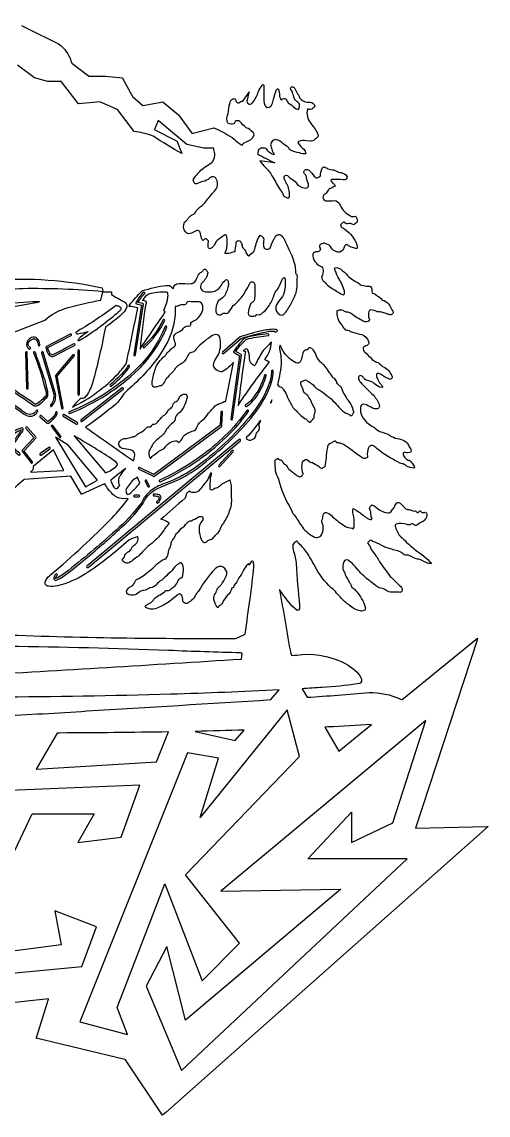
# Model space of a CAD drawing. Extents: x 0.5 to 31.2, y -0.2 to 53.7.
# Drawn here: x 19.78 to 30.45, y -0.24 to 24.79 of the extents above; entities that cross this region are included whole.
import ezdxf

# ---------------------------------------------------------------- set-up
doc = ezdxf.new("R2010")
doc.units = 0
doc.linetypes.add('0', pattern=[0])
doc.layers.add('1', color=7, linetype='0')

msp = doc.modelspace()

# ---------------------------------------------------------------- linework, layer by layer
at = {"layer": '1'}
for points in [[(19.771086, 24.706984, -0.00086), (20.613819, 24.283663), (20.673615, 24.241783, -0.151452), (20.917206, 23.842926), (21.300339, 23.550484), (21.30542, 23.54702), (21.690765, 23.54702), (21.694916, 23.546761), (22.079941, 23.504784), (22.083481, 23.49881), (22.312881, 23.082016), (22.543579, 22.872375), (22.546936, 22.870995), (23.009552, 22.955055), (23.013947, 22.952415), (23.359497, 22.65937), (23.665909, 22.241722), (23.670273, 22.236824), (24.171204, 22.362885), (24.175903, 22.362465, -0.040251), (24.588348, 22.141632), (24.634537, 22.107193, 0.055061), (24.788393, 21.983017), (24.820694, 21.964958, -0.1704), (24.93251, 22.052155), (24.969467, 22.069069, 0.202381), (25.090555, 22.187273, 0.31359), (25.062714, 22.26049, 0.105813), (24.916199, 22.366081, -0.057749), (24.768528, 22.504747, 0.368527), (24.661301, 22.506355, -0.125278), (24.623276, 22.452576, -0.191301), (24.503143, 22.465515, -0.214836), (24.476639, 22.524223, -0.138944), (24.498367, 22.694962, -0.016034), (24.534897, 22.922188), (24.544815, 22.952408, -0.255341), (24.624222, 23.035873, -0.359041), (24.664597, 23.004692), (24.676178, 22.981033), (24.68251, 22.969231, 0.551808), (24.769772, 22.951599, -0.092342), (24.817032, 22.97422), (24.829239, 22.972473), (24.833862, 22.974434), (24.981018, 23.180969), (24.983444, 23.184036, 0.051783), (24.931093, 22.972172, 0.736332), (25.059189, 22.937294, 0.084731), (25.195223, 23.197781, -0.058725), (25.275528, 23.335907), (25.290085, 23.349152), (25.304642, 23.3573), (25.314468, 23.343262), (25.316772, 23.30085, 0.015454), (25.317261, 22.987854), (25.325546, 22.930222), (25.340042, 22.882622), (25.362213, 22.848663), (25.393555, 22.831924), (25.435547, 22.836006, 0.239914), (25.50223, 22.899746, 0.073381), (25.540756, 23.02079, -0.030377), (25.601843, 23.223608, -0.102307), (25.633469, 23.258514), (25.645508, 23.255653, -0.100658), (25.676117, 23.099754), (25.678848, 23.082863, -0.044214), (25.704939, 23.009064, 0.610225), (25.740723, 23.017769, -0.299265), (25.77359, 23.032387, -0.397034), (25.835678, 23.003273, 0.208791), (25.937042, 22.896118, 0.005302), (26.057547, 22.795195, 0.148988), (26.106079, 22.785789), (26.118744, 22.794548, 0.181853), (26.132324, 22.896387, 0.25597), (26.075348, 22.963669, -0.18632), (25.994217, 23.107277, 0.089139), (25.937241, 23.237312, -0.982667), (26.000717, 23.288803, -0.176592), (26.069168, 23.172318, 0.12582), (26.109497, 23.119415, -0.042204), (26.135986, 23.04747), (26.154604, 23.027275), (26.17482, 23.008682, 0.21189), (26.357849, 22.948647), (26.380676, 22.946861, -0.355722), (26.487762, 22.862282), (26.486176, 22.85482, -0.151326), (26.386978, 22.781265, -0.165222), (26.327774, 22.799736), (26.314621, 22.791946, 0.228604), (26.386791, 22.476894), (26.416592, 22.433708), (26.447432, 22.391258, -0.105326), (26.563126, 22.188311, -0.304602), (26.538589, 22.143623, -0.06947), (26.439804, 22.066803, -0.117204), (26.368332, 22.060738), (26.28746, 22.068367, 0.132185), (26.118744, 22.051819), (26.101395, 22.0383), (26.095551, 22.024063), (26.103165, 22.015205, 0.080014), (26.229889, 21.872375, -0.135126), (26.276642, 21.77346), (26.272079, 21.769333, -0.185074), (26.133347, 21.7901, -0.059212), (25.928665, 21.851086, -0.152377), (25.89296, 21.895767, 0.177809), (25.831833, 21.947556, -0.015334), (25.680981, 22.060141, 0.113078), (25.583893, 22.094757, 0.386104), (25.472794, 21.973053, 0.017206), (25.502701, 21.870789, 0.225043), (25.543396, 21.785431, -0.281877), (25.543015, 21.746964, -0.189277), (25.375977, 21.880653, 0.28916), (25.302948, 21.896584, -0.345656), (25.266403, 21.914452, -0.033387), (25.196793, 21.863159, 0.158533), (25.189621, 21.796791, -0.035153), (25.172043, 21.764778, 0.010462), (25.569199, 21.560364), (25.223389, 21.609535), (25.222244, 21.606964, 0.0124), (25.345413, 21.459724, -0.115323), (25.501312, 21.267342, -0.018442), (25.672714, 20.966965, -0.112269), (25.757252, 20.829374, 0.237479), (25.869781, 20.756445), (25.884949, 20.757286), (25.889801, 20.761406, 0.16132), (25.897263, 20.921432, 0.086359), (25.799765, 21.164797, -0.140217), (25.784424, 21.249725, -0.615981), (25.877655, 21.254021, 0.125085), (25.97171, 21.181168, -0.079942), (26.082825, 21.071777, 0.198921), (26.290201, 20.981108, 0.362545), (26.339706, 21.045116, 0.180662), (26.316559, 21.134094, -0.053942), (26.293945, 21.238548, 0.161723), (26.247192, 21.308159, -0.603083), (26.293793, 21.4097, -0.284369), (26.368988, 21.378212), (26.380478, 21.366341, 0.051361), (26.504913, 21.227776, 0.359238), (26.572556, 21.234985, -0.074785), (26.614822, 21.254646, -0.084828), (26.650116, 21.436773, -0.275612), (26.704575, 21.46711, -0.04936), (26.785645, 21.425842, 0.0478), (26.920929, 21.400337), (26.931473, 21.396973, 0.035725), (27.064316, 21.337837, -0.06663), (27.151108, 21.319908, -0.159429), (27.221619, 21.239319, -0.492164), (27.148483, 21.171143), (27.131683, 21.171074, 0.042566), (26.871216, 21.179474), (26.857132, 21.175575), (26.85257, 21.164848, 0.164032), (26.907959, 21.090775, -0.163136), (26.947235, 21.026634, 0.063962), (26.866425, 20.979736, 0.285021), (26.774765, 20.911461, -0.208418), (26.702179, 20.839035, 0.268744), (26.674561, 20.789139, 0.443196), (26.726734, 20.695267, 0.037695), (26.936497, 20.695465, -0.270791), (27.05159, 20.617294, 0.048822), (27.131592, 20.477348, 0.077931), (27.263977, 20.373268), (27.29924, 20.348778, 0.277039), (27.387772, 20.33625, -0.485924), (27.439606, 20.303698, 0.001354), (27.464355, 20.235367, -0.273933), (27.412796, 20.175228, 0.055371), (27.375305, 20.143684, 0.221282), (27.231886, 20.164677, -0.309225), (27.172956, 20.197571, 0.442202), (27.133774, 20.197464, 0.121824), (27.075821, 20.141594, 0.296021), (27.123093, 20.071526, -0.161613), (27.428726, 19.736435, -0.027202), (27.456806, 19.627451, -0.092096), (27.449722, 19.589653), (27.44632, 19.589279, 0.122242), (27.346115, 19.620605, -0.078776), (27.231525, 19.682377, 0.407637), (27.166992, 19.65274, -0.003556), (27.130783, 19.567879, -0.360532), (26.963474, 19.530449, -0.156194), (26.864685, 19.608849), (26.840546, 19.645134, 0.249572), (26.752296, 19.70059, -0.144587), (26.696487, 19.730492, -0.201306), (26.635254, 19.709305, 0.508788), (26.607224, 19.606575, -0.369086), (26.600769, 19.559517, -0.275957), (26.53772, 19.525871), (26.515869, 19.525558, 0.481612), (26.438536, 19.431856, 0.20269), (26.513, 19.272026, 0.184482), (26.617443, 19.196905, -0.318992), (26.673218, 19.096161), (26.673389, 19.073149, -0.136231), (26.643951, 18.963762), (26.640932, 18.952799, 0.265695), (26.694107, 18.851692, 0.115821), (26.941513, 18.650879, 0.069627), (27.130327, 18.542107, 0.378304), (27.160965, 18.560974, 0.159544), (27.154739, 18.649071, 0.057857), (27.013855, 18.950989, -0.032343), (26.931793, 19.142311), (26.942413, 19.158302, -0.222729), (27.079636, 19.125702, -0.061151), (27.234543, 18.978691, 0.065804), (27.486786, 18.808865, -0.087376), (27.527176, 18.767616), (27.512726, 18.769295), (27.665436, 18.736771, -0.058728), (27.743317, 18.736031, -0.339409), (27.793716, 18.648422, 0.031637), (27.795731, 18.584877), (27.804901, 18.577484, -0.120606), (27.921707, 18.512482, -0.036674), (28.004532, 18.4524, 0.035095), (28.029221, 18.416649, 0.194113), (28.073044, 18.411423, -0.13652), (28.205521, 18.287834, 0.077265), (28.271141, 18.166096, -0.709483), (28.190657, 18.088247, -0.052513), (28.115036, 18.115685, -0.091912), (28.02066, 18.142181, 0.025942), (27.915375, 18.150543), (27.90155, 18.154373, 0.098648), (27.765703, 18.194576, 0.31552), (27.720093, 18.154015, 0.169334), (27.727814, 17.990463), (27.736816, 17.97934), (27.727249, 17.945457), (27.705307, 17.925217), (27.674255, 17.918945), (27.63623, 17.92424), (27.593353, 17.938721, -0.055012), (27.32041, 18.10906, 0.085638), (27.242249, 18.144791, -0.133358), (27.165802, 18.15538, 0.285635), (27.09317, 18.18985, 0.165875), (26.996445, 18.174553), (26.990067, 18.165428, 0.160621), (26.999588, 18.058174, 0.146273), (27.108307, 17.83532, 0.021264), (27.181076, 17.736778, 0.219165), (27.242447, 17.730431, -0.26448), (27.294617, 17.698524, 0.054793), (27.403229, 17.672859, 0.077159), (27.557571, 17.632782, -0.204186), (27.717026, 17.473366, -0.475592), (27.656235, 17.371626, 0.056372), (27.60318, 17.343887), (27.592897, 17.329063, 0.311954), (27.629959, 17.229614, -0.006558), (27.80084, 17.061771, 0.103361), (27.931641, 16.987503, -0.055173), (28.024078, 16.911789), (28.037506, 16.902039), (28.051453, 16.893059, -0.208602), (28.252829, 16.664629, -0.613089), (28.197906, 16.609756), (28.175888, 16.614998, -0.050036), (27.988317, 16.722635, 0.149262), (27.91713, 16.741632, 0.257363), (27.898651, 16.720558), (27.89621, 16.698792), (27.899338, 16.668144, 0.118448), (28.00333, 16.485262, -0.033919), (28.039246, 16.428383, -0.253347), (27.952087, 16.434944, -0.046001), (27.818649, 16.528885, 0.084875), (27.691101, 16.574623, -0.143841), (27.595123, 16.646118, 0.166064), (27.524858, 16.689646, 0.468843), (27.484024, 16.636978, 0.210559), (27.529434, 16.539894, 0.009603), (27.817169, 16.247429), (27.841187, 16.220383, -0.15489), (27.965273, 15.984925, -0.392652), (27.91464, 15.932355, -0.212542), (27.797012, 15.953094, 0.00862), (27.697052, 16.000893, 0.292924), (27.572174, 16.026764, 0.273016), (27.533173, 15.945671, 0.142463), (27.559219, 15.765732, 0.06469), (27.710159, 15.58667, -0.014617), (27.874969, 15.480644, 0.169074), (28.032824, 15.394724, -0.066763), (28.241577, 15.297501, 0.093356), (28.419922, 15.240425, -0.125974), (28.608765, 15.141678, 0.035272), (28.649017, 15.052872, -0.33911), (28.687073, 14.946587), (28.680374, 14.938896, -0.177178), (28.562752, 14.929969, 0.141148), (28.517395, 14.919289), (28.511353, 14.910919, 0.27533), (28.539154, 14.825081, 0.091771), (28.621124, 14.756035, -0.281617), (28.692047, 14.708862, -0.016477), (28.761623, 14.618958, -0.223241), (28.758911, 14.570808), (28.752808, 14.568321, -0.098291), (28.585876, 14.620384, 0.193275), (28.481857, 14.671776, -0.093259), (28.397293, 14.70668, -0.047638), (27.914076, 15.009664, -0.01384), (27.844309, 15.073342, 0.492379), (27.714035, 15.035789, 0.16789), (27.692818, 14.846868, -0.438933), (27.634331, 14.794247, -0.226509), (27.537735, 14.829369, -0.030132), (27.281067, 15.024094, 0.020149), (27.088699, 15.135956, 0.006345), (26.994919, 15.15377, 0.035002), (26.955582, 15.187531, 0.272717), (26.889801, 15.162819, -0.01772), (26.816391, 15.125145, 0.257279), (26.777435, 15.040436, 0.099744), (26.745758, 14.799377, -0.013767), (26.717178, 14.611244), (26.711227, 14.604736, 0.047273), (26.650742, 14.564537), (26.64444, 14.563721, -0.101043), (26.577377, 14.605659, 0.016699), (26.413055, 14.697693, -0.381681), (26.36145, 14.716301, 0.26673), (26.272034, 14.759514, 0.040527), (26.192032, 14.714226, 0.112322), (26.198196, 14.482811, -0.347216), (26.190643, 14.399391, -0.464824), (26.112152, 14.376175, -0.053545), (25.947052, 14.497551, -0.205991), (25.858198, 14.604141, 0.163538), (25.800995, 14.657433, -0.111287), (25.740921, 14.729698, 0.165892), (25.676956, 14.760902, -0.204842), (25.642014, 14.789101, 0.088857), (25.575531, 14.754784), (25.571793, 14.744705), (25.569275, 14.732864, 0.034119), (25.579788, 14.513275, 0.055068), (25.649399, 14.322386), (25.666262, 14.266156, 0.032192), (25.774277, 13.955944), (25.803591, 13.885455), (25.833481, 13.815208, -0.016462), (25.951797, 13.608978, 0.131754), (26.03557, 13.474707, 0.010021), (26.200294, 13.218654, 0.115862), (26.478504, 12.994087, 0.466585), (26.663607, 13.10158, 0.12249), (26.664078, 13.296906, -0.194872), (26.645887, 13.380599, -0.151014), (26.663132, 13.400894, -0.064747), (26.680635, 13.524048, -0.422758), (26.766161, 13.548102, -0.141372), (26.892807, 13.460091, 0.037278), (27.154854, 13.255508), (27.185583, 13.238564, 0.121595), (27.334244, 13.199112, -0.14422), (27.355988, 13.185226), (27.363037, 13.18367, 0.180828), (27.387438, 13.269877, 0.082653), (27.363464, 13.514008, -0.106386), (27.363754, 13.649414), (27.378113, 13.643433), (27.429827, 13.609138, -0.03151), (27.64212, 13.453935, 0.114868), (27.760788, 13.39373), (27.780716, 13.39521), (27.790726, 13.401314, 0.178564), (27.774536, 13.457817, 0.008292), (27.766083, 13.570694, -0.088018), (27.73848, 13.646667, -0.24691), (27.784195, 13.721687, -0.239129), (27.864243, 13.695969), (27.885071, 13.679565, 0.152743), (28.147091, 13.545503, 0.279554), (28.249561, 13.601183, -0.002864), (28.312119, 13.681488, -0.164806), (28.361965, 13.774835, -0.350834), (28.441498, 13.766434), (28.457184, 13.754257, 0.016526), (28.569977, 13.640953, 0.200735), (28.648254, 13.625908, -0.102288), (28.729584, 13.590218, 0.071404), (28.790863, 13.591339, -0.025057), (28.831512, 13.555412, 0.37693), (28.860641, 13.566544), (28.870453, 13.581322, -0.604277), (28.915466, 13.577248, 0.351042), (28.972885, 13.554146), (28.993011, 13.557715, -0.489882), (29.047195, 13.522598, -0.260366), (29.010162, 13.40007, -0.198944), (28.924866, 13.334663, 0.023209), (28.821894, 13.264061, -0.290217), (28.757599, 13.274185), (28.743027, 13.285286, 0.488219), (28.666595, 13.275558, -0.278678), (28.598404, 13.284012, 0.151253), (28.345589, 13.28934, 0.31785), (28.325409, 13.242859), (28.329056, 13.221481, 0.095093), (28.459427, 12.986496, -0.110372), (28.575699, 12.880028), (28.584122, 12.871284, -0.012232), (28.785019, 12.698036, -0.065079), (29.15387, 12.392242), (29.15065, 12.384003, -0.15719), (28.92897, 12.466019, 0.1121), (28.832764, 12.486259, -0.022812), (28.643194, 12.570133, 0.090968), (28.562637, 12.581505, -0.174689), (28.484766, 12.626111, 0.132623), (28.346146, 12.68264, -0.058928), (28.211884, 12.726654, -0.076481), (28.018234, 12.802719, 0.028789), (27.805916, 12.899197), (27.786585, 12.910412), (27.768112, 12.922989, 0.168979), (27.696762, 12.86705, 0.335481), (27.704977, 12.834949, -0.010995), (27.741653, 12.790947, 0.093772), (27.825775, 12.639694, -0.046569), (27.966995, 12.428238, 0.023201), (28.212372, 12.093628, 0.009765), (28.45195, 11.858955, -0.283007), (28.479813, 11.748291, -0.287335), (28.414124, 11.730583), (28.387909, 11.73275, -0.027146), (28.21759, 11.728668, -0.112121), (28.085632, 11.79277, 0.074769), (27.969482, 11.831383, -0.087792), (27.795059, 11.947166, 0.016272), (27.670731, 12.041222, -0.041329), (27.419167, 12.309963, 0.06361), (27.248512, 12.463189), (27.236965, 12.467385, 0.406358), (27.149849, 12.425714, 0.196003), (27.136826, 12.231186, -0.1513), (27.17421, 12.165154, 0.118298), (27.219057, 12.059188, -0.149245), (27.259888, 11.973663), (27.263794, 11.966423, -0.094399), (27.308746, 11.905159, 0.272214), (27.363953, 11.819565, -0.10619), (27.434372, 11.750946, -0.107316), (27.640488, 11.384605, -0.203685), (27.62764, 11.321526, -0.236922), (27.530624, 11.304939, -0.159351), (27.273462, 11.434455, 0.009007), (27.166061, 11.515831, 0.0007), (26.979095, 11.712006, 0.105185), (26.862457, 11.830627, -0.083813), (26.486712, 12.328064, 0.007011), (26.324308, 12.609009, 0.058467), (26.122807, 12.842844, -0.028218), (26.079742, 12.895996), (26.07106, 12.898163, 0.146648), (25.985596, 12.833626), (25.980301, 12.819901, 0.127935), (25.999725, 12.667236, -0.041393), (26.058441, 12.38726, 0.01203), (26.13559, 11.422803), (26.133423, 11.347374), (26.111374, 11.316002), (26.07341, 11.321274), (26.023575, 11.355782), (25.965836, 11.412109, -0.030159), (25.674988, 11.794128, -0.002059), (25.932327, 10.321336), (25.958221, 10.282471, 0.004677), (26.193161, 10.30336), (26.396042, 10.310226), (26.59201, 10.292732), (26.77803, 10.254807), (26.951157, 10.200378), (27.108353, 10.133392), (27.246658, 10.057777), (27.363068, 9.977448), (27.45459, 9.896355), (27.518219, 9.81842), (27.55098, 9.747581), (27.549881, 9.687775), (27.523148, 9.651505), (27.496765, 9.641266), (27.451416, 9.630669, -0.02556), (26.656151, 9.550581, -0.001297), (26.19273, 9.518892), (26.307156, 9.3254, 0.005972), (27.728317, 9.431282, -0.116675), (28.445526, 9.282951), (28.486053, 9.272545), (30.213379, 10.677917), (30.20105, 10.63353), (28.792328, 6.326675), (30.422348, 6.366959), (30.45343, 6.367447), (23.072739, -0.181519), (22.999283, -0.242111), (22.149612, 1.024002), (22.131027, 1.032059), (20.106232, 1.521011), (20.11026, 1.535828), (20.386292, 2.411652), (20.386887, 2.424377), (14.448303, 1.771866)], [(19.515686, 17.657478), (20.300781, 17.959457, -0.118066), (20.836349, 18.247757, -0.016996), (21.58194, 18.418879), (21.629318, 18.609688), (21.82695, 18.609734), (21.827042, 18.548859, 0.016997), (22.125565, 18.376999), (22.158478, 18.355591), (22.181503, 18.313362), (22.179153, 18.264206), (22.155685, 18.210014), (22.115356, 18.152664), (22.062378, 18.094048, -0.049343), (21.693817, 17.806458), (21.689468, 17.800644, -0.016785), (21.438141, 16.675438), (21.403381, 16.556877, -0.081282), (21.253448, 16.229897, -0.19008), (21.167542, 16.16666, -0.178934), (21.126801, 16.176727, 0.016126), (20.933609, 15.968956, 0.089972), (21.987215, 16.740204, 0.035956), (22.175613, 16.981813, -0.005821), (22.434935, 18.244921), (22.2827, 18.275314), (22.243668, 18.275322), (22.234177, 18.276031), (22.233017, 18.284569), (22.241379, 18.301575, -0.043373), (22.533737, 18.629013, -0.056759), (23.084045, 18.755013), (23.126892, 18.755219), (23.157257, 18.749916, -0.152375), (23.239395, 18.673859), (23.241531, 18.678123, -0.398885), (23.378311, 18.801346, 0.024123), (23.654446, 18.795977), (23.672482, 18.799877, 0.288232), (23.778097, 18.903095, -0.048135), (23.842449, 19.025276, -0.123548), (23.900589, 19.064613, 0.052159), (23.940247, 19.119232, -0.435227), (23.996201, 19.106476, 0.004735), (24.034775, 19.056458, -0.066637), (23.99028, 18.912758, -0.031487), (23.903427, 18.816551, 0.19448), (23.865753, 18.699974, 0.310076), (23.973022, 18.611435, 0.084507), (24.16275, 18.613792, 0.036218), (24.276718, 18.667496, 0.104824), (24.361513, 18.796135, -0.110319), (24.435234, 18.868858, 0.060683), (24.454636, 18.892776, -0.361168), (24.497795, 18.851898, -0.145468), (24.499329, 18.742546, -0.096901), (24.403687, 18.497429, -0.036201), (24.274536, 18.403488, 0.142882), (24.220047, 18.151566, 0.540815), (24.342083, 18.091137, 0.063404), (24.387665, 18.116364, -0.134049), (24.460144, 18.113724, 0.25145), (24.517441, 18.145987, -0.013051), (24.618423, 18.291618), (24.627762, 18.300774), (24.660204, 18.32655, 0.058753), (24.865612, 18.56246), (24.884077, 18.594561), (24.900818, 18.627594, 0.072099), (24.988876, 18.793203, -0.165559), (25.037949, 18.838615, -0.412506), (25.103745, 18.789604), (25.108017, 18.772736), (25.110916, 18.754631, -0.028382), (25.107018, 18.444052, -0.11246), (25.075165, 18.377068, 0.101006), (25.017151, 18.339684, 0.080926), (24.960449, 18.130165, 0.467072), (25.047073, 18.047272, 0.078384), (25.132828, 18.060738, -0.30586), (25.163849, 18.086952), (25.212692, 18.08371, 0.15857), (25.277435, 18.120773, 0.100279), (25.400909, 18.243118, 0.065528), (25.534622, 18.477783, -0.072192), (25.58252, 18.606812, 0.01966), (25.656693, 18.696991, -0.024361), (25.744244, 18.902662, -0.195585), (25.782642, 18.93396, -0.446471), (25.805344, 18.904945, -0.06859), (25.78417, 18.599695, -0.117148), (25.680786, 18.421463, 0.110589), (25.593712, 18.270443, 0.347395), (25.691866, 18.078228, 0.311258), (25.799942, 18.11689, 0.054001), (25.949371, 18.356277, 0.114843), (26.083817, 18.732941, -0.019929), (26.085495, 18.95536, 0.150361), (26.059814, 19.014572, -0.035582), (26.041367, 19.190712, 0.059432), (25.898743, 19.572815, 0.018854), (25.774323, 19.839806, 0.175351), (25.68047, 19.909906, 0.298516), (25.566879, 19.85643, 0.059179), (25.46266, 19.625992, -0.809772), (25.317005, 19.647589, -0.101559), (25.320358, 19.760345, 0.399678), (25.24505, 19.892799, -0.010966), (25.222916, 19.905266, 0.085178), (25.10318, 19.580704, -0.210635), (25.010345, 19.460831, 0.061288), (24.976685, 19.42646, -0.167884), (24.941298, 19.460915, -0.0625), (24.893631, 19.55323, 0.061221), (24.84024, 19.618309, -0.095246), (24.820404, 19.698288, 0.27425), (24.738464, 19.777977, 0.384723), (24.674637, 19.709274, 0.031665), (24.649521, 19.52388, 0.043291), (24.514746, 19.485283, -0.149375), (24.426254, 19.493492, 0.126797), (24.479477, 19.736275, 0.099642), (24.461655, 19.895462, 0.46736), (24.41304, 19.9048, 0.007739), (24.24721, 19.780367, 0.105238), (24.188759, 19.691135, -0.119638), (24.099445, 19.59721, -0.489338), (24.04418, 19.631372), (24.03997, 19.647547, -0.04521), (24.048044, 19.751308), (24.046608, 19.763691, 0.736608), (23.929016, 19.785416, -0.289726), (23.890259, 19.834122, 0.048202), (23.859514, 19.970459, 0.434403), (23.749817, 20.000618, -0.032302), (23.630997, 19.940186, -0.313742), (23.527069, 19.979004, -0.307136), (23.504333, 20.20546), (23.508163, 20.209358, 0.141725), (23.59166, 20.30098, -0.11895), (23.693329, 20.379669, 0.147411), (23.775635, 20.470383, -0.054266), (23.905334, 20.583977, 0.073456), (24.014763, 20.709785, -0.022216), (24.210415, 20.940102, 0.328634), (24.216141, 21.211548, 0.426909), (24.075455, 21.210968, -0.146542), (23.923615, 21.133957, 0.035176), (23.780216, 21.081919, -0.358987), (23.71431, 21.123489, -0.385479), (23.7202, 21.210495, -0.060727), (23.938049, 21.443108, 0.040652), (24.087051, 21.547943), (24.123154, 21.567245, 0.204866), (24.155304, 21.604614, 0.133633), (24.193649, 21.775154, -0.058482), (24.17137, 21.883831), (24.172012, 21.891205), (24.17308, 21.898529), (23.940582, 21.898621), (23.555954, 21.982483), (23.551636, 21.984459), (22.897049, 22.530273), (22.893936, 22.531578), (22.81694, 22.321678), (22.820496, 22.319344), (23.320297, 22.067787), (23.32196, 22.064423), (23.43701, 21.771746, -0.013601), (22.783859, 22.172043), (22.745697, 22.189377, 0.051792), (22.351334, 22.279259), (21.967026, 22.782104), (21.963196, 22.786484), (21.578247, 22.954376), (21.574387, 22.955093), (21.073792, 22.913109), (21.069916, 22.916107), (20.685135, 23.419548), (20.681763, 23.420227), (20.374588, 23.420227), (20.064377, 23.504753), (19.676712, 23.800499)], [(19.124039, 18.878975, -0.070519), (21.614136, 18.700935), (21.629135, 18.610893), (21.628693, 18.609795, 0.027201), (19.794935, 18.679134, 0.024615), (19.12793, 18.626877)], [(18.335129, 18.235228, -0.008736), (20.027544, 18.386946), (20.140106, 18.390114), (20.183243, 18.384254), (20.142075, 18.367661, -0.017942), (19.116848, 18.196783, 0.001983)], [(18.97341, 10.770923, 0.011528), (24.674219, 10.674418), (24.887928, 10.769683, 0.002268), (25.003864, 11.590363, 0.014036), (25.087133, 12.314367, 0.047232), (25.078705, 12.415688), (25.070328, 12.435699), (25.060028, 12.443825), (25.048431, 12.442329, 0.12266), (24.985123, 12.352112), (24.979599, 12.37925), (24.972061, 12.379066), (24.954041, 12.370499, 0.106834), (24.854431, 12.23278, -0.032012), (24.748276, 12.057358, -0.066345), (24.639593, 11.893768, 0.111623), (24.621979, 11.836815), (24.582153, 11.8246, -0.159666), (24.487564, 11.661392, 0.104541), (24.372833, 11.490265, -0.211767), (24.298065, 11.422539, 0.085357), (24.260937, 11.381265, -0.255819), (24.249008, 11.381744, -0.070993), (24.172394, 11.563095, -0.191802), (24.207916, 11.703728, 0.048699), (24.259567, 11.821152, -0.058107), (24.312057, 11.868416), (24.326019, 11.882477, 0.060515), (24.464783, 12.112381, 0.289059), (24.422943, 12.270569, 0.401571), (24.253311, 12.301567, 0.103586), (24.100832, 12.152376, 0.00812), (23.911301, 11.904198, -0.059932), (23.772461, 11.701424, 0.037838), (23.719971, 11.59787, -0.10353), (23.677338, 11.55901, -0.007244), (23.577484, 11.48069, -0.6101), (23.458969, 11.577553, 0.206523), (23.408142, 11.686134), (23.396591, 11.690697, 0.226137), (23.322403, 11.655624, -0.102481), (22.838266, 11.351855, -0.232556), (22.618626, 11.384335), (22.606865, 11.395632), (22.596741, 11.408417, -0.141259), (22.705688, 11.480309, 0.123732), (22.800949, 11.568459, -0.096179), (22.905533, 11.653511, 0.07667), (23.039345, 11.743091, -0.293794), (23.108757, 11.768795, 0.275697), (23.188889, 11.802383, -0.044346), (23.280502, 11.868187, 0.095701), (23.356457, 11.999485, -0.246294), (23.447556, 12.06424, 0.056938), (23.478964, 12.287675, 0.176341), (23.419342, 12.411186, 0.139535), (23.243469, 12.263069, -0.06808), (23.118942, 12.141792, -0.030122), (22.983505, 12.009964, 0.11928), (22.85405, 11.901192, -0.211033), (22.718384, 11.83429, 0.108638), (22.646027, 11.795288, -0.127609), (22.544022, 11.768951, 0.140525), (22.460388, 11.728874), (22.433395, 11.707642, -0.217209), (22.298737, 11.662735, -0.167555), (22.195038, 11.690292, -0.401885), (22.195938, 11.796356, -0.104456), (22.298691, 11.879112, 0.155606), (22.376251, 11.991203, -0.186609), (22.439163, 12.040611, 0.07677), (22.587524, 12.130356, 0.05324), (22.872326, 12.38054, -0.083266), (23.046524, 12.49099, 0.297051), (23.126434, 12.611832, -0.124023), (23.169586, 12.750397, 0.082253), (23.194336, 12.861748, -0.162745), (23.250137, 12.951614, 0.103091), (23.29184, 13.035278, -0.140514), (23.353226, 13.10302), (23.362656, 13.112305, -0.08234), (23.50444, 13.248634), (23.511292, 13.25618, -0.076925), (23.581161, 13.340584, -0.104422), (23.652634, 13.367584, 0.056659), (23.812754, 13.452356, -0.214715), (23.903183, 13.455731, -0.547308), (23.904718, 13.368198, 0.205905), (23.836639, 13.178871, 0.118966), (23.894398, 12.917798, 0.120329), (23.940521, 12.871185, 0.380105), (24.027939, 12.910126), (24.032013, 12.913597, -0.062615), (24.120865, 12.946632, 0.220914), (24.184433, 13.009491, -0.058), (24.268677, 13.090134, 0.135342), (24.324068, 13.192157, -0.094546), (24.39888, 13.315224, 0.06998), (24.531998, 13.593369, 0.138036), (24.578339, 13.890962, -0.003829), (24.57489, 14.172882, -0.012117), (24.545715, 14.295692), (24.537949, 14.298439, 0.020907), (24.353821, 14.205437, -0.041238), (24.255341, 14.1213), (24.246262, 14.117493, 0.117442), (24.148956, 14.075233, -0.688654), (24.087326, 14.117172, 0.015343), (24.093491, 14.33522, -0.07017), (24.118759, 14.424271, 0.13143), (24.112427, 14.464005), (24.106613, 14.464455), (24.100403, 14.457977, 0.012542), (24.031647, 14.31105, 0.007136), (23.854141, 14.079605, -0.281041), (23.703049, 14.013474, -0.29563), (23.616669, 14.050865), (23.544632, 13.988853), (23.51442, 13.883179), (23.513334, 13.881702, -0.000317), (22.956751, 13.39935, -0.150007), (23.123333, 13.334072), (23.144791, 13.316452), (23.138428, 13.301003, 0.020901), (22.972382, 13.07122, -0.057469), (22.668335, 12.783913, 0.016784), (22.463806, 12.574486, -0.028961), (22.231903, 12.404388, -0.303747), (22.117447, 12.420967, -0.376272), (22.078674, 12.483276, -0.104961), (22.120453, 12.52169, 0.04099), (22.130554, 12.578087, -0.122095), (22.225754, 12.661819, 0.133318), (22.297852, 12.751122, -0.156761), (22.372513, 12.819725, 0.30833), (22.432755, 13.007378, -0.015749), (22.222137, 12.924789, -0.040852), (21.233763, 12.149812, -0.082454), (20.588858, 11.878247, -0.075215), (20.383059, 11.866919, -0.24573), (20.313103, 11.914756, -0.247614), (20.32513, 11.999818, -0.129695), (20.440918, 12.1325, 0.022743), (21.845528, 13.436255, 0.028895), (22.194046, 13.847115), (22.20694, 13.867233), (22.062164, 13.879311, -0.202873), (21.855288, 13.975849, -0.084939), (21.675278, 14.216263), (21.670273, 14.214684), (21.14801, 13.975952), (21.142563, 13.974304), (20.899796, 14.383949), (19.825668, 14.308411), (19.819427, 14.30703, -0.012184), (19.43898, 13.970222, -0.067711)]]:
    msp.add_lwpolyline(points, format="xyb", dxfattribs=at)
for points in [[(22.559616, 18.595375, 0.068166), (22.384903, 18.355019, 0.408392), (22.400604, 18.331863), (22.517746, 18.305801), (22.517868, 18.300499), (22.339018, 17.167465, 0.944022), (22.378592, 17.161942, 0.001753), (22.560486, 18.326958, 0.262729), (22.546097, 18.340477), (22.435699, 18.365036, -0.057404), (22.589539, 18.570236, 0.805683)], [(23.117126, 18.472832, 0.119138), (23.117004, 18.582703, 0.305217), (23.089508, 18.597511, 0.077952), (22.68045, 18.555817, 0.153532), (22.553749, 18.434988), (22.541626, 18.412376, -0.235018), (22.614212, 18.393272, -0.242414), (22.620056, 18.345177), (22.614136, 18.32428), (22.60611, 18.284185, 0.01175), (22.483307, 17.296349), (22.497879, 17.323563), (22.523573, 17.364578, 0.001857), (23.002716, 18.058199), (23.033829, 18.10836), (23.054794, 18.14637), (23.053879, 18.158104), (23.027832, 18.184128), (23.103836, 18.381737, -0.0232)], [(21.115005, 17.5644, 0.093115), (21.058884, 17.501839), (21.060211, 17.497414, 0.204851), (21.109726, 17.506996), (21.139496, 17.522301), (21.178085, 17.544945, 0.032457), (22.005756, 18.162327, 0.048382), (22.049728, 18.212936, 0.381612), (22.010696, 18.268005, 0.071517), (21.927597, 18.29213, -0.029437), (21.05867, 17.708755), (21.013535, 17.678154), (21.013321, 17.666084, 0.318118), (21.064743, 17.650223, 0.024034), (21.293152, 17.698105), (21.295212, 17.696327), (21.290741, 17.691788, 0.037743)], [(22.020462, 16.140366, -0.082526), (21.923477, 16.031242, -0.017308), (21.234297, 15.508738, 0.006825), (22.276644, 14.779513, -0.00705), (22.325668, 14.739777, 0.183114), (22.355057, 14.920456), (22.334106, 14.955872), (22.301987, 14.978821), (22.261703, 14.992516, -0.011642), (22.08017, 15.019051, -0.5309), (22.018759, 15.190722, -0.236142), (22.163254, 15.251083, 0.071109), (22.286057, 15.280991, 0.013932), (22.363113, 15.299431, 0.080627), (22.420776, 15.34919, -0.054575), (22.534073, 15.40876, 0.052759), (22.635672, 15.500567, -0.258384), (22.707642, 15.511101, 0.352257), (22.753708, 15.548904, -0.395619), (22.810089, 15.57843, 0.239196), (22.851532, 15.596046, 0.070744), (22.97142, 15.732582, -0.036363), (23.075989, 15.814438, 0.101333), (23.127563, 15.895676, -0.171044), (23.18515, 15.937088, 0.164159), (23.244644, 16.042269, -0.257548), (23.310669, 16.09388, 0.16884), (23.379028, 16.184015), (23.389305, 16.200249, -0.300013), (23.514862, 16.263451), (23.539093, 16.254387), (23.553558, 16.236542), (23.559708, 16.211761), (23.558975, 16.181877, -0.089582), (23.434221, 15.893809, -0.085478), (23.356689, 15.821983, 0.193984), (23.288818, 15.700447, -0.210512), (23.202164, 15.584381, 0.095305), (23.039978, 15.379135, -0.102479), (22.943922, 15.285389, 0.047321), (22.785645, 15.131996, 0.053333), (22.695114, 14.965912, 0.174737), (22.703766, 14.812096, 0.697094), (22.748093, 14.818222, -0.24052), (22.809357, 14.87587, 0.014809), (22.915359, 14.956749, 0.027826), (23.032711, 15.024684, 0.000402), (23.120193, 15.119667, -0.139178), (23.297047, 15.198144, -0.246146), (23.361328, 15.160751, 0.184758), (23.460526, 15.276871, -0.141092), (23.521744, 15.338982, -0.097021), (23.727037, 15.435378, 0.23411), (23.793322, 15.524025, -0.148949), (23.919937, 15.676323, 0.058622), (24.05127, 15.828217, 0.014062), (24.203413, 15.997662, -0.14029), (24.309189, 16.047623, 0.019111), (24.407331, 16.094891, -0.153289), (24.43985, 16.092018), (24.454468, 16.148468), (24.61438, 16.951347), (24.622818, 16.997269, -0.094452), (24.376205, 16.7854, -0.229689), (24.28978, 16.790489, -0.215271), (24.171021, 16.899384, -0.200879), (24.198929, 17.039474, 0.015799), (24.285797, 17.19162, 0.158904), (24.305832, 17.571465), (24.283005, 17.607208), (24.253265, 17.625732), (24.218307, 17.629791, 0.141424), (24.096745, 17.579082, 0.043787), (23.937698, 17.455414, 0.037252), (23.776215, 17.31102, -0.078953), (23.721634, 17.240128), (23.711182, 17.23481, 0.056744), (23.618073, 17.205231, 0.112269), (23.56967, 17.133091, -0.019219), (23.500519, 17.01796, -0.101272), (23.432144, 16.968887, 0.105992), (23.252502, 16.803108, 0.006848), (23.073669, 16.607048, 0.003143), (23.006428, 16.485662, -0.173593), (22.963654, 16.45916, 0.061042), (22.840332, 16.421755, -0.370852), (22.769638, 16.462395), (22.763, 16.47937, -0.124496), (22.778488, 16.627457, -0.058073), (22.859634, 16.914574, -0.058227), (22.980667, 17.074203, -0.214707), (23.056473, 17.141212, 0.127638), (23.092438, 17.202385), (23.097504, 17.209435, 0.055004), (23.180542, 17.287918, -0.062333), (23.274048, 17.356773, 0.344968), (23.291534, 17.435318, 0.003682), (23.253342, 17.547249, -0.396094), (23.35284, 17.682161, 0.139521), (23.477142, 17.774551), (23.500534, 17.801285, -0.279633), (23.602245, 17.820446, 0.407207), (23.642639, 17.860046, -0.304554), (23.708979, 17.945415, 0.002719), (23.775955, 17.973114, 0.11648), (23.907345, 18.157541, 0.152871), (23.90686, 18.325684, 0.321892), (23.799042, 18.382286, -0.060319), (23.609335, 18.386324, 0.210394), (23.5513, 18.361694), (23.546556, 18.349873, -0.383017), (23.479332, 18.313725, 0.148066), (23.36824, 18.289124, -0.122205), (23.289108, 18.275551, -0.09431), (23.173294, 17.597832), (23.117828, 17.473808), (23.013885, 17.285347), (22.895187, 17.106453, -0.061923), (22.146149, 16.314468, 0.008308)], [(20.966599, 15.903679, 0.008835), (20.855362, 15.857597, 0.810024), (20.876251, 15.824532, 0.098403), (22.446533, 16.830788, 0.081433), (23.025915, 17.63866, 0.025178), (23.093384, 17.804016, 0.834812), (23.054718, 17.811287, -0.104941), (22.431213, 16.87413), (22.355194, 16.799232, -0.087667)], [(23.009979, 17.96534, -0.095241), (22.554033, 17.35746, 0.828321), (22.584915, 17.333145, 0.099709), (23.047638, 17.953865, 0.837898)], [(20.163895, 17.374802, 0.643317), (20.189133, 17.404076, 0.149891), (20.13028, 17.542957, 0.314095), (19.997778, 17.560596, 0.325804), (19.880514, 17.39447, 0.275815), (19.954971, 17.297869, 0.840754), (19.966248, 17.335617, -0.525273), (19.947376, 17.477678, -0.236069), (20.072037, 17.530922, -0.254382), (20.126816, 17.479126, -0.039584), (20.155771, 17.379887, 0.118293)], [(20.370361, 17.322769), (20.373734, 17.331039), (20.903488, 17.605759, 1.021779), (20.883453, 17.640442), (20.337753, 17.357437, 0.433298), (20.329422, 17.322945, 0.139057), (20.411154, 17.14967, 0.322273), (20.522781, 17.141777, 0.006866), (20.990601, 17.387909, 0.802966), (20.966003, 17.418221, -0.012191), (20.485397, 17.169426, -0.326499), (20.426437, 17.191971, -0.106862)], [(25.607727, 17.698257, 0.926512), (25.601425, 17.747093, 0.081854), (25.30365, 17.720131, 0.029481), (24.777405, 17.575584), (24.367493, 17.222946, 0.941634), (24.394241, 17.193275), (24.800354, 17.542587, -0.030038), (25.41571, 17.700266, -0.039053), (25.556198, 17.709549, 0.610342), (25.592915, 17.692728, 0.025532)], [(25.413818, 17.643318, 0.043209), (24.920856, 17.561914, 0.133966), (24.822739, 17.490166, 0.035168), (24.623886, 17.242157, 0.342701), (24.634827, 17.220116), (24.763657, 17.1465), (24.562868, 15.700569, 0.964077), (24.602219, 15.693619), (24.805283, 17.155319, 0.305936), (24.794449, 17.174973), (24.67305, 17.244339, -0.051567), (24.89435, 17.502132, -0.121488), (24.975647, 17.536087, -0.034404), (25.421387, 17.604843, 0.815764)], [(21.056351, 17.260109), (21.056292, 16.265335, 0.95978), (21.096237, 16.263695), (21.096296, 17.258469, 0.960054)], [(25.347595, 17.053238), (25.338303, 17.059311, 0.175312), (25.489471, 17.45533), (25.479752, 17.446922, -0.003392), (25.303284, 17.262436), (25.285431, 17.239418, 0.02171), (25.123865, 16.946432), (25.115177, 16.931822), (25.106262, 16.917351, -0.312425), (24.986969, 17.086411, 0.100995), (24.952368, 17.28289, 0.459585), (24.880863, 17.282946, 0.034867), (24.846222, 17.254524), (24.897491, 17.241709, 0.01196), (24.730286, 15.995284), (24.75528, 16.042488), (24.792404, 16.103401, -0.01896), (25.444702, 16.998505, -0.022663)], [(25.788086, 17.206444, -0.082212), (25.71788, 17.343857), (25.708633, 17.363731), (25.698196, 17.383057), (25.690781, 17.38826, -0.018664), (25.672745, 17.347404, -0.018982), (25.717392, 17.017632, -0.048993), (25.627869, 16.484657, 0.086117), (25.717026, 16.423668, -0.111759), (25.761209, 16.377857, -0.078652), (25.860886, 16.186646, -0.008245), (25.982162, 15.962234, 0.04877), (26.057755, 15.887314, 0.082165), (26.286041, 15.689178, 0.031706), (26.377975, 15.61496), (26.386795, 15.6231, -0.074601), (26.4505, 15.697304, 0.176733), (26.466925, 15.738741, -0.013439), (26.47522, 15.812576, 0.269528), (26.478683, 15.941544), (26.419724, 16.058365, 0.059379), (26.32283, 16.232788, 0.010921), (26.244507, 16.295914, -0.130412), (26.215546, 16.37603, 0.045222), (26.165831, 16.484743, -0.437798), (26.204548, 16.563322, -0.027193), (26.268913, 16.590494, -0.251764), (26.310242, 16.567841), (26.317352, 16.563011, -0.132284), (26.476593, 16.439827, 0.075572), (26.578766, 16.362251, -0.06844), (26.941126, 16.073414, -0.02194), (27.069052, 15.930245, 0.119944), (27.282959, 15.795341), (27.288452, 15.791138, 0.651106), (27.336628, 15.785392, -0.074768), (27.377914, 15.844162), (27.376602, 15.859177, 0.014254), (27.327744, 16.011711, 0.079056), (27.252945, 16.119675, -0.058967), (27.093039, 16.414152, 0.143248), (27.034363, 16.468452, -0.192807), (26.985672, 16.549927, 0.167343), (26.918762, 16.62944), (26.908279, 16.639938), (26.898499, 16.651108, 0.010417), (26.697495, 16.930191), (26.678425, 16.945654, -0.167074), (26.492346, 17.211563, 0.182016), (26.376724, 17.329697, 0.406142), (26.328594, 17.298201, -0.314671), (26.265106, 17.270569), (26.256424, 17.268768, 0.197133), (26.2005, 17.174896, -0.051096), (26.166199, 17.034027), (26.150177, 17.008423, -0.362995), (26.052322, 16.983955, -0.116089)], [(19.121576, 16.687202, 0.999868), (19.09902, 16.654182, 0.001865), (20.059586, 16.001175, 0.223079), (20.125229, 16.00412), (20.14653, 16.013733, 0.095515), (20.368393, 16.222122, 0.136705), (20.367264, 16.325165, 0.036811), (20.246552, 16.758026, 0.011329), (20.078491, 17.230431, 0.853796), (20.044174, 17.210861, -0.03276), (20.32638, 16.332668, -0.040801), (20.334808, 16.252014), (20.330627, 16.236801, -0.105652), (20.10672, 16.037899, -0.287218), (20.051422, 16.053968, -0.000347)], [(19.872482, 17.236275, 0.282487), (19.860489, 17.219086), (19.880768, 16.406296, 1.026516), (19.9207, 16.409241), (19.900452, 17.21843, 0.521437)], [(20.264282, 17.224174, 0.958642), (20.22583, 17.213303), (20.509125, 16.262199, -0.207015), (20.430182, 16.01099, 0.843808), (20.4617, 15.987328, 0.214098), (20.548218, 16.271042)], [(20.975876, 17.13768, 1), (20.945206, 17.163399), (20.549072, 16.690994, 0.203597), (20.54567, 16.675629), (20.682495, 15.946014, 1.00058), (20.721802, 15.953392), (20.586716, 16.673714)], [(25.499374, 16.804642, 0.155468), (25.495041, 16.793449), (25.482834, 16.680206), (25.452011, 16.54718), (25.404709, 16.411682, -0.06356), (25.081329, 15.859985), (24.974594, 15.723373, -0.067526), (23.625687, 14.501167, -0.049877), (22.998962, 14.20134, 0.101545), (22.666492, 14.001443, 0.094486), (22.515472, 13.778564, -0.057013), (21.925842, 13.146194, -0.017529), (20.76767, 12.173019), (20.705353, 12.12825, -0.10685), (20.54599, 12.047997, -0.099678), (20.588638, 12.124535, 0.816022), (20.554474, 12.143692, 0.184636), (20.506186, 12.036601, 0.467746), (20.55864, 12.009529, 0.096627), (20.722961, 12.09182, 0.021201), (21.400743, 12.635499, 0.013557), (22.210438, 13.357505, 0.043606), (22.556244, 13.770195, -0.201217), (22.94783, 14.136024, 0.009054), (23.372679, 14.314899, 0.059916), (23.918106, 14.66275, 0.053482), (25.024813, 15.716722, 0.062068), (25.426674, 16.353052, 0.094065), (25.53384, 16.799072, 0.590885)], [(21.824509, 16.451187, 0.04729), (22.191254, 16.815371, 0.064241), (22.242126, 16.906097, 0.85397), (22.203598, 16.914856), (22.178223, 16.867455), (22.139511, 16.81424, -0.039204), (21.794884, 16.477348, 0.854092)], [(20.10762, 15.892128, -0.455889), (19.860949, 15.831709, -0.061008), (19.768982, 15.897537), (18.856964, 16.525764, 0.965262), (18.835434, 16.492081), (19.735428, 15.872078, 0.127271), (19.935278, 15.762782, 0.344122), (20.143675, 15.88118, 0.70553)], [(24.917145, 15.984642, 0.123261), (25.1973, 16.28694, 0.066179), (25.372833, 16.692055, 0.830804), (25.333832, 16.697128, -0.098174), (25.042976, 16.142073, -0.069092), (24.891876, 16.014984, 0.852168)], [(21.156433, 15.646141), (22.098938, 16.375916, 0.93305), (22.073959, 16.407043), (21.130692, 15.67682, 1.037122)], [(25.468109, 16.070541), (25.469177, 16.066948, 0.10705), (25.492584, 16.074303, 0.039496), (25.498566, 16.134476, -0.006626)], [(20.568375, 15.859665, 0.416631), (20.548477, 15.835915), (20.535843, 15.801254, -0.129157), (20.368515, 15.641907), (20.216629, 15.774719, 0.91878), (20.190353, 15.744705), (20.354736, 15.60086, 0.38102), (20.38562, 15.604485, 0.122699), (20.570328, 15.780678, 0.130516), (20.587738, 15.848095, 0.309462)], [(21.045746, 15.613785), (20.740982, 15.79663, 0.928672), (20.719955, 15.762741), (21.026337, 15.578828, 0.98322)], [(24.373978, 15.847969, 1.034253), (24.333832, 15.846054), (24.315674, 15.551018), (24.311005, 15.546402), (22.79628, 14.426674), (22.472687, 14.585037, 0.957728), (22.456406, 14.548569), (22.791122, 14.384735, 0.256327), (22.81015, 14.387138), (24.34819, 15.524246, 0.198265), (24.35495, 15.538025)], [(22.931519, 14.296684, 0.949457), (22.948517, 14.260521, 0.089144), (24.557659, 15.379907, 0.042116), (24.966934, 15.875441, 0.831015), (24.931107, 15.89167), (24.815979, 15.736, -0.078984), (23.695953, 14.723092, -0.042026)], [(20.669388, 15.299492), (20.667404, 15.303413), (20.483017, 15.549171, 0.937209), (20.451859, 15.524193), (20.63562, 15.279273, 0.833759)], [(25.213882, 15.52491, -0.265132), (25.235785, 15.620026, 0.017151), (25.238968, 15.666611, -0.049041), (24.923843, 15.277313), (24.91098, 15.257774, 0.373187), (25.019686, 15.214793, 0.217523), (25.129837, 15.291687), (25.133957, 15.305237), (25.136398, 15.318985), (25.139648, 15.346603, -0.277322), (25.198563, 15.424873), (25.203827, 15.430359, 0.13132)], [(19.768021, 15.378517, 0.151117), (19.80925, 15.469942, 0.400417), (19.775894, 15.493271), (19.755432, 15.489731, 0.070108), (19.558441, 15.386444, 0.034357), (19.437286, 15.302086, 0.765228), (19.465088, 15.275291, -0.055191), (19.766068, 15.4524, -0.033578), (19.615486, 15.232516, 0.076574), (19.544893, 15.090435, 0.219946), (19.567322, 15.007973, 0.068558), (19.712204, 14.868042, 0.847585), (19.730301, 14.90313, -0.061893), (19.592453, 15.040985), (19.585159, 15.058098, -0.158209), (19.618057, 15.160117, -0.009416)], [(19.782974, 14.956757), (19.986725, 14.691864, 0.93569), (20.019012, 14.715317), (19.830063, 14.961098), (19.825806, 14.967148), (20.097549, 15.258316, 0.373428), (20.098923, 15.284477), (19.894699, 15.509186, 0.945883), (19.864792, 15.482727), (20.052948, 15.275681), (20.055084, 15.271446), (19.784775, 14.981804, 0.353351)], [(21.503998, 14.992554, 0.007126), (20.977844, 15.309038), (21.688171, 14.462708), (21.69043, 14.460365, 0.093683), (21.953789, 14.629058, 0.174177), (21.963821, 14.67308), (21.953629, 14.686867), (21.932373, 14.706413, 0.025944)], [(20.216019, 14.87056), (20.419479, 15.013009, 0.949208), (20.397125, 15.046127), (20.193283, 14.903481, 0.993883)], [(21.265091, 12.327446, 0.958344), (21.291565, 12.297501), (24.779465, 15.197471, 0.946822), (24.752289, 15.226761)], [(20.033676, 14.612335, -0.286797), (20.006493, 14.509507, -0.03362), (19.974655, 14.475395), (20.727844, 14.520576), (20.732376, 14.521194), (20.504562, 14.992088)], [(24.590363, 14.973564), (24.28392, 14.639343, 0.994919), (24.312759, 14.611649), (24.618713, 14.945404, 0.960318)], [(21.998611, 14.306085, -0.212184), (22.037247, 14.405731, -0.084418), (22.157394, 14.564133, 0.023855), (21.811813, 14.29306, 0.074221), (21.880768, 14.138748), (21.902695, 14.115051), (21.92662, 14.102394), (21.952194, 14.104683, 0.090141), (22.022507, 14.181907, -0.389575), (21.997986, 14.216523, -0.002641)], [(22.427536, 14.359695), (22.425064, 14.361694, 0.043635), (22.302109, 14.280121), (22.161896, 14.096085, 0.141715), (22.178238, 13.982497, 0.336028), (22.21843, 13.972466), (22.243652, 13.985588, 0.060251), (22.480637, 14.232269)], [(22.634155, 14.288757, 1.004898), (22.599274, 14.269135), (22.65947, 14.148743, 1.107361), (22.693481, 14.170135)], [(22.351135, 13.954399, 0.902437), (22.351135, 13.914597), (22.456558, 13.914589, 0.903247), (22.456543, 13.954407)], [(22.893097, 13.777351, 0.145306), (22.9645, 13.89183, 0.39374), (22.902313, 13.964434, 0.119134), (22.788544, 13.971771, 0.753288), (22.798981, 13.934769, -0.138399), (22.913864, 13.916267, -0.382145), (22.921326, 13.881447, -0.09708), (22.862259, 13.801567, 0.815966)], [(15.421402, 10.164688), (15.340393, 10.043007), (15.218857, 10.103798), (15.028366, 9.871231), (14.935074, 9.759293), (14.772842, 9.779518), (14.691818, 9.759254), (14.610764, 9.698334), (14.611127, 9.696506, 0.0143), (18.656275, 9.824686, 0.001404), (24.804127, 10.201303), (24.8246, 10.338783), (24.784256, 10.34185, -0.004346), (23.136871, 10.397096, 0.01318), (15.799889, 10.479812), (15.806503, 10.468567), (15.705231, 10.347038, -0.069672), (15.586472, 10.425331), (15.581284, 10.426849, 0.04027), (15.360672, 10.245697)], [(23.181915, 9.39561, -0.0127), (15.185779, 9.359473, -0.002558), (14.194324, 9.388939), (14.205292, 9.333549), (14.063522, 9.232292), (14.002716, 9.333611), (13.739258, 9.211937), (13.779724, 9.130928), (13.637878, 9.049866), (13.577087, 9.130936), (13.313614, 9.009293), (13.333786, 8.928177), (13.314378, 8.908792, 0.017277), (19.252102, 8.903785, 0.007809), (21.265171, 9.011035, 0.00067), (25.477699, 9.271296), (25.67062, 9.491816, -0.00523)], [(20.64819, 8.507106), (20.582214, 8.506828), (20.106033, 7.682732), (20.107941, 7.682182), (22.858231, 7.846306), (22.859329, 7.847626), (23.136429, 8.53271, -0.00406)], [(23.74114, 8.544991), (24.662582, 8.339226), (24.868084, 8.574181, -0.001882)], [(26.786467, 8.64611), (26.729889, 8.643494), (26.711807, 8.641037), (27.03508, 8.09436), (27.036545, 8.093224), (27.782303, 8.699958, -0.004137)]]:
    msp.add_lwpolyline(points, format="xyb", close=True, dxfattribs=at)
for points in [[(20.839005, 15.098679), (20.550201, 15.281097), (21.234207, 14.141052), (21.507813, 14.29306)], [(21.102478, 1.890808), (22.194229, 1.603287), (21.956894, 2.219376), (23.048676, 5.053391), (23.903107, 2.83548), (24.757538, 3.698013), (23.523361, 5.258774), (26.134094, 7.969559), (25.849289, 9.037468), (23.855621, 6.573105), (24.282837, 7.928474), (23.570831, 8.051712)], [(23.428406, 0.78183), (28.602463, 5.628433), (26.32399, 5.628433), (27.320831, 6.69632), (27.320831, 5.998062), (28.270187, 6.44986), (29.029678, 8.791), (24.330307, 4.889114), (27.083466, 4.930176), (23.523361, 1.93187), (23.096115, 3.615845), (22.62146, 2.71225)], [(17.304993, 2.794388), (21.149948, 3.164063), (21.482224, 4.067657), (20.532852, 4.437317), (20.675247, 3.656906), (18.444244, 3.369431), (20.010666, 6.655228), (21.434738, 6.655228), (21.054993, 5.998062), (22.051849, 6.121292), (22.47905, 7.312393), (19.488541, 7.189194)]]:
    msp.add_lwpolyline(points, close=True, dxfattribs=at)

doc.saveas('drawing.dxf')
